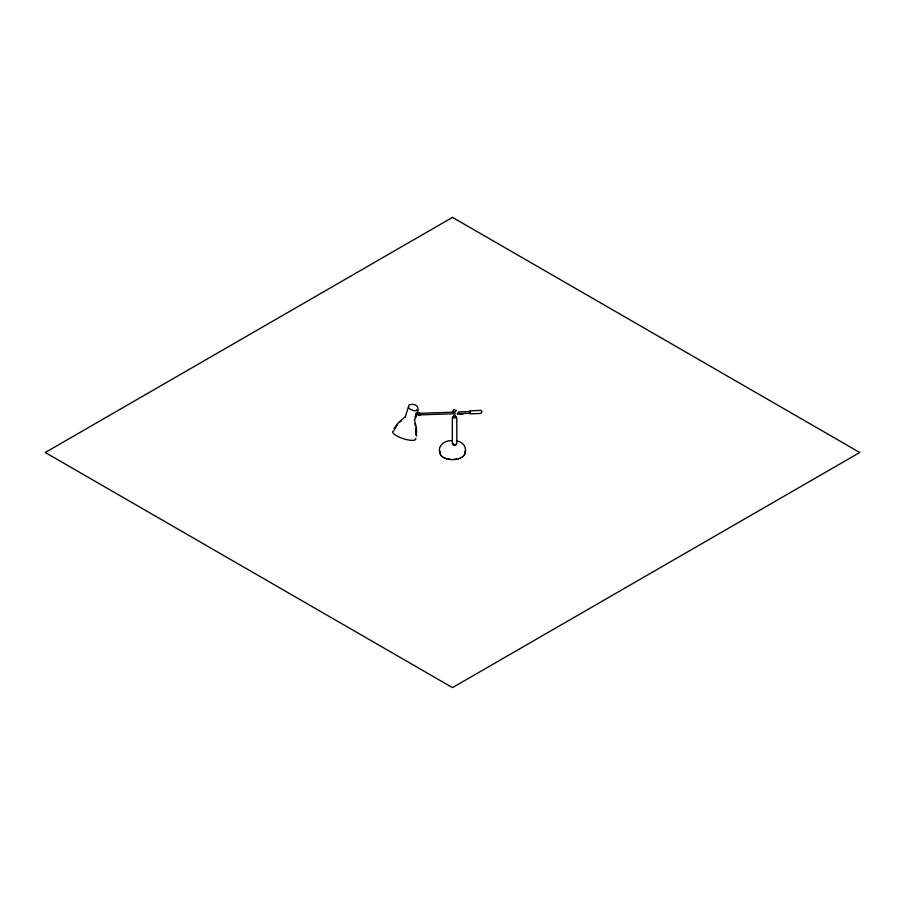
<?xml version="1.0" encoding="UTF-8"?>
<svg xmlns="http://www.w3.org/2000/svg" width="905" height="905" viewBox="0 0 905 905"><rect width="100%" height="100%" fill="white"/><g stroke="black" fill="none" stroke-linecap="round" stroke-linejoin="round"><path stroke-width="1.36" d="M452.308 443.427L452.387 417.386M414.479 419.875L416.481 428.133L416.447 436.052M458.688 413.2C457.975 410.847 456.109 415.87 458.303 414.083M415.949 434.932L415.848 428.178M408.381 407.25C408.845 409.705 417.759 412.544 416.99 409.569M439.909 452.308L440.068 451.176M464.932 453.575L464.932 451.176M416.447 412.963L414.943 417.454M464.469 454.683C467.783 448.461 463.156 441.346 456.38 441.018M454.842 412.261L455.826 410.791M393.924 428.959L397.861 423.201L405.293 416.673L409.207 404.727C420.78 402.668 419.23 411.662 414.479 419.92M394.569 429.094L395.1 428.122M405.712 417.148L405.417 417.488M395.757 426.99L395.157 428.02L395.643 427.205M463.711 455.735L464.559 454.548M453.79 415.372C453.269 416.9 456.833 415.723 454.796 415.124M396.345 426.108L397.657 424.411M399.987 421.911L401.503 420.531M462.681 456.708L463.801 455.611M416.153 414.931L415.508 414.909M470.238 411.899C467.104 410.893 472.376 412.578 469.31 413.076M461.403 457.579L462.76 456.584M459.876 458.337L461.471 457.466M458.202 458.926L459.955 458.213M458.258 458.812L452.5 459.717L446.742 458.812M454.819 412.103L419.592 413.325L419.615 414.863L455.204 413.766M456.256 410.61L453.891 409.433L452.41 412.284M454.48 459.514L456.425 459.254M418.427 415.305C421.051 416.074 420.644 411.786 418.144 412.985M452.5 440.667C445.384 440 436.832 445.396 440.068 453.575M469.672 410.847L480.974 410.372L482.037 411.741L480.951 413.438L470.012 413.89M459.435 413.427L463.349 413.709L459.729 414.366M458.541 411.933L469.401 411.537M463.077 413.483L469.831 413.246L470.351 412.047M448.575 459.254L450.52 459.514M445.045 458.213L446.798 458.926M443.529 457.466L445.124 458.337M443.597 457.579L442.24 456.584M416.176 413.359L416.549 414.173M441.199 455.611L442.319 456.708M418.574 413.381L418.596 415.09L418.777 413.483M440.441 454.548L441.289 455.735M440.531 454.683L439.819 452.285M414.931 423.676L415.508 426.119M456.754 417.386L456.844 443.427M415.734 438.405A12.138 3.394 18.1 0 1 402.092 438.269A12.138 3.394 18.1 0 1 394.082 430.678M452.986 443.088A1.833 1.063 0 0 0 453.869 444.604A1.833 1.063 0 0 0 456.346 443.903A1.787 1.029 0 0 1 454.333 445.215A1.787 1.029 0 0 1 453.02 443.676M456.12 417.126A1.55 0.894 0 0 1 454.966 417.997A1.55 0.894 0 0 1 453.224 417.578M453.066 417.352A1.55 0.894 0 0 1 453.066 416.888M453.224 416.673A1.55 0.894 0 0 1 453.79 416.345M455.668 416.492A1.55 0.894 0 0 1 455.916 416.673M452.5 217.381L45.25 452.5L452.5 687.619L859.75 452.5L452.5 217.381"/></g></svg>
